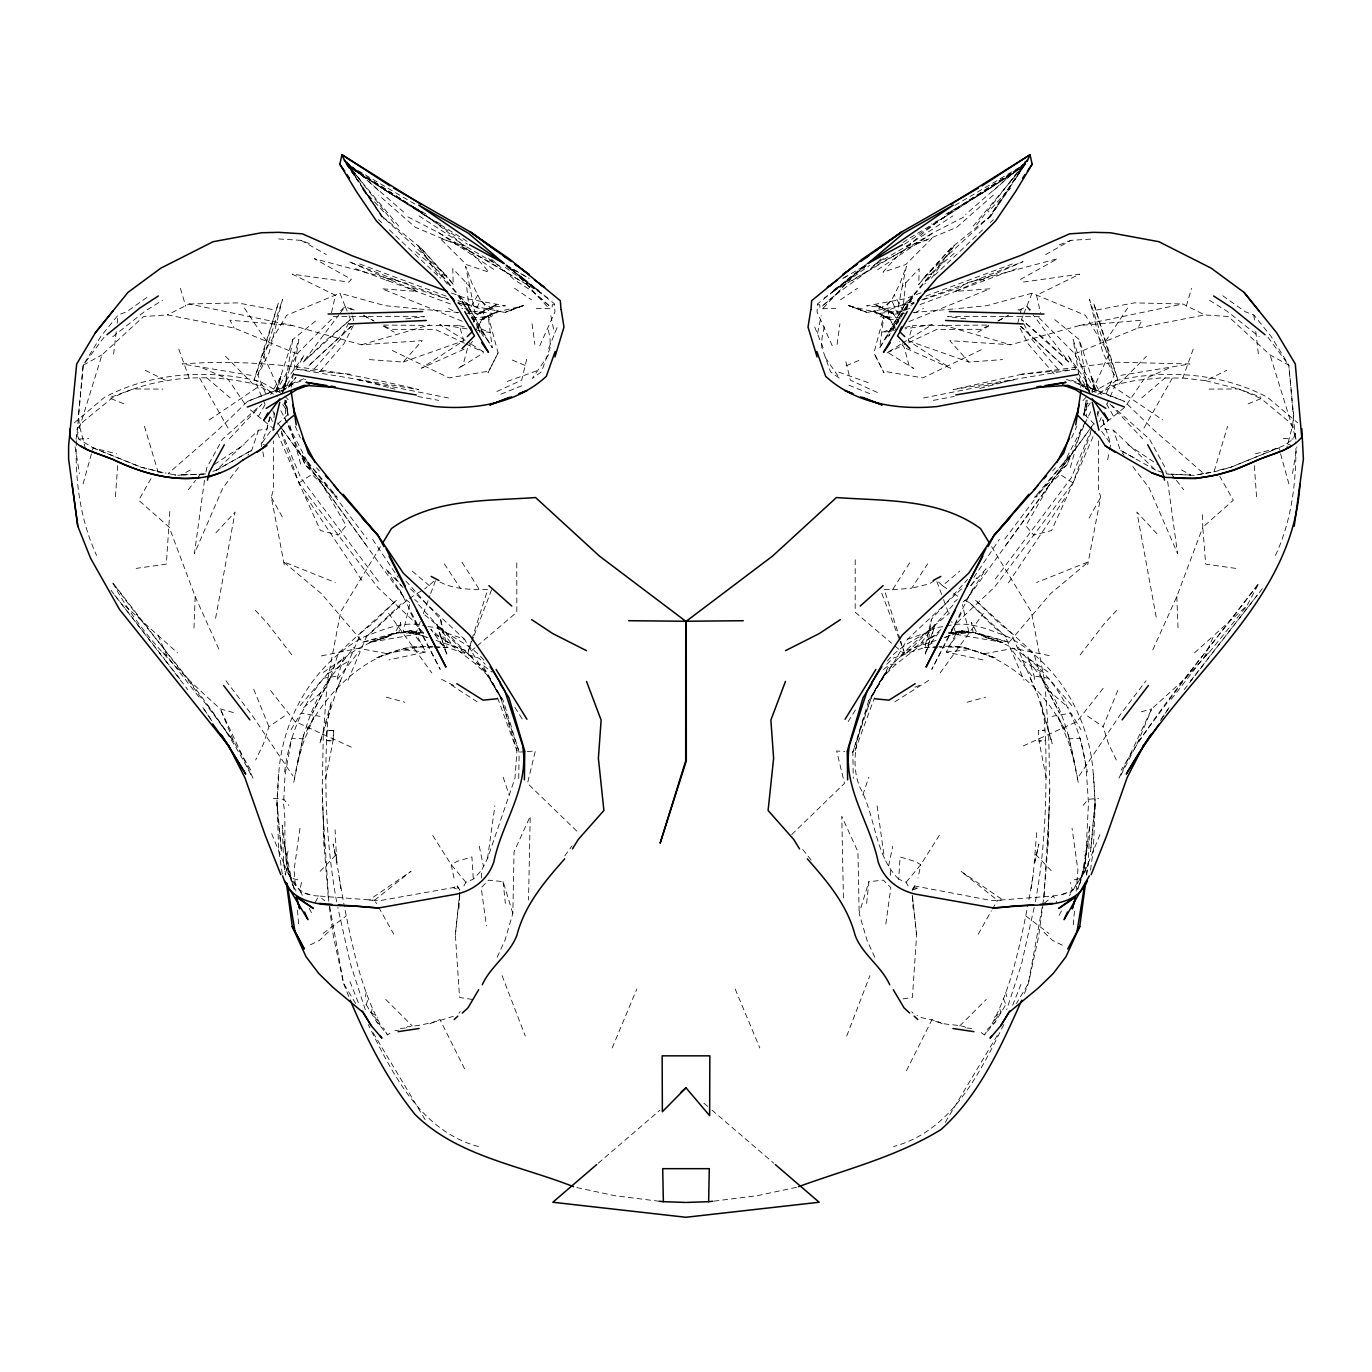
<?xml version="1.0" encoding="UTF-8"?>
<svg xmlns="http://www.w3.org/2000/svg" width="1372" height="1372" viewBox="0 0 1372 1372"><rect width="100%" height="100%" fill="white"/><g stroke="black" fill="none" stroke-linecap="round" stroke-linejoin="round"><path stroke-width="0.75" stroke-dasharray="5 3.75" d="M855.236 559.827L855.168 612.186L891.577 643.176M1098.646 440.909L1098.578 489.427L1100.67 497.23L1087.722 564.767M1222.778 295.769L1245.21 311.718L1253.888 315.046L1271.004 336.226L1288.805 365.192L1295.768 442.847M518.753 778.49L519.148 752.113L503.301 700.698L485.105 670.702L446.723 633.058L422.49 613.027M497.178 957.244L504.965 940.317L512.836 913.409L514.054 851.841L530.227 816.237L528.529 900.066M481.383 878.046L481.572 870.328L487.54 858.495L514.98 778.181L516.935 750.57L500.952 698.502L485.105 670.702M990.19 217.068L1024.575 165.12L1025.553 163.474L1024.592 160.833L1025.553 163.474L989.778 216.467L951.242 247.886L918.777 284.381L919.223 268.655L902.244 286.525L897.099 312.816L891.629 300.074L899.963 283.472L906.395 266.271L902.244 286.525M991.613 546.725L1031.367 611.981L1044.881 682.776L1048.757 736.627L1049.752 789.655L1047.831 846.936L1043.44 901.147M1047.831 846.936L1049.752 789.655M1090.5 870.14L1093.364 849.542L1095.25 803.289L1093.038 770.807C1088.528 715.91 1056.937 662.762 1008.008 636.882C988.286 629.474 967.209 619.63 945.874 626.421M1086.675 874.907L1088.356 862.508L1089.762 825.207L1084.172 867.481L1078.821 887.478M169.819 511.482L166.338 564.132L136.171 568.385M193.966 628.033L195.184 596.546L169.202 527.225L138.692 500.231L152.223 476.358M278.413 774.065L276.818 805.055L281.449 851.755L277.144 803.478L278.962 770.807C283.472 715.91 315.063 662.762 363.992 636.882C383.714 629.474 404.791 619.63 426.126 626.421M336.672 901.833C326.313 845.444 324.118 787.339 327.05 730.23L333.722 730.521L332.95 741.274L326.33 740.64L327.771 719.786L331.389 701.607L319.813 743.521L337.615 687.183M1033.459 872.541L1036.906 829.734M472.397 999.433L459.569 997.495L455.367 934.744L459.74 892.229M1048.98 812.481L1044.006 897.014L1042.48 905.451M832.255 345.761L817.026 311.941L817.575 303.795L851.892 277.127L867.001 263.647M1094.513 424.205L1086.212 416.128L1087.173 399.989M273.971 417.705L274.349 411.377M908.093 885.918L906.103 882.282L898.711 879.178L900.083 856.917L915.107 861.462L920.784 864.669L917.988 878.08M458.934 908.178L459.912 893.172L455.367 934.744M912.552 897.339L916.633 934.744L912.431 997.495L901.438 999.159M1084.978 872.146L1088.476 803.392L1086.384 771.75C1081.239 714.28 1043.989 650.98 984.856 637.311L1002.949 642.456L948.481 633.058L960.537 619.149L994.374 587.302L1073.058 482.927L1095.388 431.151M115.454 496.75L117.649 465.674M333.722 730.521L332.95 741.274L325.524 779.399M1293.676 411.806L1292.664 425.2L1286.559 448.867M76.403 440.704C74.825 479.445 80.193 519.971 96.606 555.437M1073.298 924.831L1074.533 910.082M1076.145 891.114L1077.912 870.037L1072.064 828.259M1094.856 803.478L1090.551 851.755L1095.182 805.055L1093.587 774.065M297.227 353.89L234.115 328.028L167.35 314.908L143.614 316.52L101.94 354.919L76.763 436.45L83.195 365.192L100.996 336.226L118.112 315.046L126.79 311.718L149.222 295.769M327.05 730.23L333.67 730.882M78.598 413.658L83.195 365.192L103.998 337.323M866.658 903.393L868.87 881.647L883.362 880.155L890.822 887.684L885.557 925.98M905.777 282.375L902.776 310.072L894.252 294.963M113.636 354.096L116.226 331.492M117.169 323.26L118.112 315.046M913.015 889.896L913.255 887.924L912.157 890.222L914.884 886.02L992.213 900.667L1053.319 896.002L1070.657 892.692L1084.669 871.803L1100.79 832.581M76.06 439.263L76.763 433.603L78.804 439.091L93.09 447.855L141.247 467.338L166.149 473.186M890.274 333.602L888.644 336.243L912.757 296.335L879.744 347.716L883.928 315.44L873.93 352.93L884.014 372.807L873.93 352.93M837.143 344.372L839.921 323.792M928.655 639.472L931.382 619.321L967.603 579.413M1043.149 903.205L1038.638 936.27L1028.4 983.45L1023.255 996.484M204.514 480.286L194.412 553.602L222.864 487.883L239.174 466.617M299.936 828.259L294.088 870.037L295.855 891.114M487.54 858.495L494.88 805.861M1031.144 888.73L1033.253 874.393L1028.468 902.313M1086.212 416.128L1083.88 414.395L1086.161 400.11L1084.635 411.463L1090.226 403.008M291.173 387.281L298.856 339.433L281.637 394.261M1086.281 875.079L1088.356 862.508M1292.527 473.546L1296.9 446.826M292.733 339.587L284.227 389.922L275.498 392.392L292.733 339.587L317.224 319.659M1083.76 415.819L1087.173 402.202M362.808 642.216L394.982 632.886L398.806 632.938L400.658 622.356L394.982 632.886L382.016 637.671L362.808 642.216L321.511 593.733L283.404 561.748L335.351 582.5M999.879 1009.089L1000.771 1012.639L992.162 1023.529C1011.473 987.377 1019.567 946.2 1027.697 906.343M1034.162 907.492L1021.574 963.916L1006.688 1009.741M1042.103 907.561L1028.4 983.45L1016.378 1003.549M215.593 618.292L235.109 512.048L215.095 533.725M1083.88 414.395L1085.424 406.043L1088.168 403.128M1094.29 809.737L1095.182 805.055M303.624 734.637L293.677 782.829C300.245 745.665 307.928 707.026 331.407 676.413L312.473 713.148L331.304 675.504L338.267 653.226L396.885 599.856L372.91 623.214L361.007 632.749L337.598 687.458M898.711 879.178C874.547 855.253 875.799 816.048 859.764 787.014C847.999 757.618 860.57 726.2 871.048 698.502C886.586 661.973 920.08 637.98 949.51 613.027M1107.65 459.689L1109.193 451.851M1109.588 449.896L1110.737 444.013L1101.853 417.002M1035.328 901.833C1045.43 848.839 1046.87 794.199 1045.653 740.486L1038.998 740.846L1046.476 779.399M282.289 873.964L278.636 849.542L277.144 803.478M824.298 326.708L821.982 338.129L821.742 347.288L830.54 371.812L839.733 378.483L823.32 354.645M817.592 333.225L821.159 315.749M888.61 866.006L892.726 846.215M284.587 772.127C291.499 714.795 327.394 650.98 387.144 637.311L369.051 642.456L423.519 633.058L411.463 619.149L377.626 587.302L298.942 482.927L277.436 433.072M1034.831 862.679L1038.861 844.054L1035.088 860.656M181.396 475.055L205.543 474.043L206.932 467.475L222.401 439.297L260.303 405.34M301.548 882.402L299.765 890.359L302.577 895.71M331.492 312.662L335.471 295.254L292.236 274.143L348.951 282.1L351.352 279.305L314.394 258.725L406.541 283.232L416.591 291.396L382.016 288.789L463.067 321.58M288.017 851.206L286.148 859.352L287.022 872.146M886.861 664.168L892.983 658.217L924.882 647.395L931.382 619.321M269.752 416.951L266.888 429.23L261.263 444.013L262.412 449.896M409.662 604.538L403.025 632.441L415.87 633.607L427.91 637.688M526.711 359.241L521.652 380.147L494.572 392.546M1017.664 323.552L1019.585 315.852M1020.082 313.914L1021.523 308.134L1017.87 310.141M372.121 1009.089L371.229 1012.639L379.838 1023.529C360.527 987.377 352.433 946.2 344.303 906.343M365.192 996.809L366.324 992.333M270.147 417.002L266.888 429.23L258.536 430.191L216.416 470.099L212.883 471.351M276.647 392.564L280.986 376.271L270.678 394.622M284.278 564.767L271.33 497.23L273.422 489.427L273.354 440.909M283.953 389.82L286.679 379.735L304.207 355.262L282.666 392.495M83.109 483.904L93.09 447.855L116.586 453.823M1070.366 467.578L1082.096 425.577M297.673 762.369L303.281 742.629L314.72 715.206L306.059 732.048C329.966 685.434 377.643 642.13 433.123 646.675M1077.912 889.159L1084.172 867.481L1088.168 841.619L1080.604 881.647L1077.312 889.262M906.206 348.419L950.522 368.211L908.195 340.668L912.62 325.644L988.509 325.078M899.277 657.497L907.063 652.54L934.967 624.877L931.108 637.911L941.158 629.354L928.741 645.938L925.208 654.015L934.967 624.877L953.42 604.623M1205.851 473.186L1213.963 471.882L1227.563 426.263M1186.248 306.196L1191.582 288.309M874.822 957.244L867.035 940.317L859.164 913.409L868.87 881.647M886.895 670.702L868.699 700.698L852.852 752.113L853.247 778.49M337.169 678.403L343.926 656.759M1069.954 455.212L1066.919 464.937L1034.659 497.333L1037.369 495.772L1069.954 455.212L1034.659 497.333M284.467 716.013L268.912 726.714L263.527 743.761L255.672 759.968M471.248 641.324L467.749 653.947L475.672 647.207M471.882 639.335L487.78 589.463C470.956 589.651 452.366 589.617 437.582 580.665M257.867 374.95L282.563 299.199L269.135 352.724L257.867 374.95L266.34 395.29M336.792 689.018L336.089 691.008L341.679 678.265M925.208 654.015L930.782 637.414L896.413 663.928L885.334 674.578L868.699 700.698M258.536 430.191L251.728 450.239L247.955 455.161M862.817 794.937L868.853 777.187M280.986 376.271L275.498 392.392L298.256 352.69L333.104 317.652M894.904 325.061L892.332 332.213M914.592 885.883L913.838 888.096L918.863 887.615L913.426 889.742L914.592 885.883L913.512 888.113M282.272 392.443L286.679 379.735L280.403 390.814M1073.058 482.927L1060.024 474.335L1049.974 484.179L1025.793 525.716L1033.699 535.114L1051.587 530.484L1073.058 482.927L1090.723 432.935M1097.754 394.313L1115.47 384.606L1136.308 380.301L1160.18 377.986L1182.818 378.037L1193.194 349.157M855.065 750.57L874.41 697.851M420.312 621.602L415.87 633.607L425.732 652.009L389.048 659.863M423.279 613.593L429.933 595.585M430.688 593.596L435.867 579.584L424.685 588.982M1213.963 471.882L1230.753 467.338L1284.089 445.488L1293.196 439.091L1295.237 433.603L1295.94 439.263M1152.806 649.865L1176.816 596.546L1202.798 527.225L1202.181 511.482M473.426 637.294L468.058 651.288L435.936 640.398M474.18 635.287L491.776 589.291M846.73 1036.066L869.917 975.629M848.393 305.407L867.19 312.473L848.393 305.407L867.19 312.473L913.701 302.852M1012.656 1005.316L1022.02 981.632M1023.735 313.896L1032.036 293.214L1085.321 315.268L1109.039 354.13L1117.734 379.358L1107.101 404.003M1275.394 555.437C1291.549 521.309 1296.266 482.309 1295.94 444.974M548.646 348.419L557.324 326.948M910.099 237.802L944.639 217.119L1022.723 166.492L1025.639 164.383L1027.782 159.049M1116.328 759.968L1108.473 743.761L1103.088 726.714L1118.283 689.19M365.981 1004.904L368.536 998.644M1022.98 315.766L1021.471 319.487L1031.864 339.433L1057.486 368.691M469.756 286.525L465.605 266.271L472.037 283.472L480.372 300.074L474.901 312.816L469.756 286.525L452.777 268.655L453.223 284.381L446.535 275.961L382.222 216.467L346.447 163.474L347.408 160.833L346.447 163.474L347.425 165.12L381.81 217.068M348.025 680.255L366.89 635.802C386.338 620.933 401.121 601.382 423.091 590.063M1114.133 374.95L1102.865 352.724L1089.437 299.199L1114.133 374.95L1105.661 395.29M612.186 1047.951L636.797 989.092M1091.872 428.356L1071.275 477.799L993.568 581.385M1097.566 414.721L1099.178 410.828M947.52 213.483L982.867 192.8L1025.639 164.383L1027.251 160.541L1022.723 166.492L1025.621 163.354M1099.572 421.444L1101.253 417.568M1083.846 425.937L1066.919 464.937L1060.213 470.202L967.294 598.552L962.441 602.497M1084.686 423.982L1091.117 410.777M1171.328 699.206L1204.822 656.21L1213.894 635.425L1246.959 605.789L1258.982 583.117C1212.779 645.2 1160.541 703.27 1121.164 770.138M1071.601 437.96L1076.78 426.195M539.745 345.761L554.974 311.941L554.425 303.795L520.108 277.127L506.508 265.002L524.962 279.631M1092.421 390.66L1109.039 354.13L1093.57 302.835L1117.734 379.358L1100.807 392.392M498.07 352.93L487.986 372.807L498.07 352.93L488.072 315.44L492.256 347.716L459.243 296.335L483.356 336.243L481.726 333.602M1119.003 778.13L1151.691 708.912L1184.996 678.694L1209.126 652.489L1246.959 605.789M1003.738 1024.644C979.248 1073.984 951.499 1131.008 893.549 1146.546M906.463 1070.743L932.051 1019.516C942.152 1025.724 953.712 1023.683 964.808 1026.822L965.528 1027.662M972.799 588.725L931.777 669.382L961.446 612.89M1120.958 775.06L1137.954 742.012L1151.691 708.912L1138.554 712.582M353.376 325.387L343.926 343.789L317.755 373.99M1084.669 871.803L1069.423 895.71M1085.303 421.856L1060.213 470.202L1091.82 426.315M476.307 329.795L482.755 317.858L484.642 304.858L480.372 300.074L485.517 304.807L498.242 311.135C491.296 318.132 481.589 321.391 471.848 318.733M478.125 326.673L482.755 317.858L498.242 311.135L481.846 319.522L492.359 313.502M1059.115 915.347L1062.854 908.213M982.952 659.863L946.268 652.009L956.13 633.607L951.688 621.602M1074.773 353.89L1137.885 328.028L1142.07 320.208L1079.507 325.507L1010.564 344.784L949.75 340.65L968.872 362.054L1002.589 359.601M896.293 324.89L914.747 294.431L931.897 273.663L925.465 275.961L918.777 284.381M315.166 902.433L318.681 896.002L379.787 900.667L453.137 887.615L457.408 885.883L459.843 890.222L458.745 887.924L458.985 889.896M463.908 885.918L465.897 882.282L473.289 879.178L481.572 870.328M1089.094 518.05L1100.67 497.23M978.219 934.246L991.339 910.837M992.35 909.036L997.598 900.375L1002.966 900.083L960.949 871.271L997.598 900.375M258.296 416.625L265.516 403.78M885.729 338.301L903.754 306.23L933.32 271.347L956.164 251.642M477.748 294.963L469.224 310.072L466.223 282.375M884.031 675.47L871.048 698.502L852.852 752.113L846.781 751.702M1143.956 428.064L1172.357 378.055M976.641 224.871L1027.234 159.598M873.278 693.186L888.301 667.186M879.744 347.716L903.754 306.23M961.48 588.931L907.424 639.301L891.937 665.729L885.334 674.578M945.308 1122.296L998.885 1032.773M291.018 729.698L300.983 713.114L319.968 716.338M981.117 1032.601L984.376 1034.9L995.455 1021.711L1005.745 1004.767M380.387 546.725L340.633 611.981L327.119 682.776L323.243 736.627L322.249 789.655L324.169 846.936L328.56 901.147M473.203 322.3L479.377 312.319L496.15 304.944L487.232 311.238L478.159 314.034L479.377 312.319M76.712 429.367L83.092 421.719L112.264 397.829C156.751 376.1 208.818 372.618 256.53 384.606L277.315 396.234M848.17 721.603L857.14 707.3M967.294 598.552L986.074 568.797L969.044 587.49M939.391 835.256L920.784 864.669L906.103 882.282M900.118 639.335L884.22 589.463L892.555 589.703L909.979 562.314M418.58 604.623L437.033 624.877L440.892 637.911L430.842 629.354L443.259 645.938L446.792 654.015L441.218 637.414L475.587 663.928L486.666 674.578L503.301 700.698M892.555 589.703L911.677 588.194L927.661 563.841M1079.147 775.883L1120.169 714.829L1146.049 680.769M1105.643 341.096L1127.578 308.065M1008.403 582.894L1066.301 496.029M1024.575 165.12L1013.891 181.07L1026.462 161.433L965.631 214.409M973.846 577.406L999.365 539.436M1160.42 720.523L1169.613 706.837L1160.283 720.626M984.376 1034.9L986.262 1032.087M548.68 354.645L532.267 378.483L541.46 371.812L550.258 347.288L550.018 338.129L547.702 326.708M931.451 278.345L954.346 245.502L924.659 284.107M895.693 329.795L889.245 317.858L887.358 304.858L891.629 300.074L886.484 304.807L873.758 311.135L878.44 313.485L903.651 310.741L907.818 304.807L913.838 302.629M940.18 672.897L983.364 613.404M987.926 219.126L1010.272 187.981L988.252 211.888M1005.693 545.404L1089.334 429.745M1090.551 428.047L1094.256 422.936M1184.242 689.584L1263.766 586.822M564.732 855.888L572.073 845.821M1137.954 742.063L1184.996 678.694L1258.982 583.117M288.514 387.264L295.958 377.334L284.776 389.699M1004.801 539.024L1037.369 495.772M349.02 315.766L350.529 319.487L303.212 361.985L338.85 314.857M340.136 313.176L345.23 306.453L339.964 293.214L286.679 315.268L262.961 354.13L254.266 379.358L264.899 404.003M907.063 652.54L920.886 643.279L934.967 624.877M970.724 585.69L976.847 577.663M326.828 682.347L354.096 647.052M188.307 489.787L195.561 480.406M196.779 478.845L200.398 474.146M337.375 679.346L359.344 650.997M1080.158 654.873L1104.923 622.922L1116.705 610.317M472.5 341.422L467.715 347.562L463.016 365.192L458.162 368.571L483.201 353.136M1190.467 681.009L1205.902 661.167M1207.188 659.52L1257.369 595.071M1103.122 688.35L1077.02 721.535L1020.699 747.105M1009.655 182.596L1025.176 163.062M458.951 1013.222L460.237 1011.644M984.444 636.111L975.115 632.921L987.943 637.654C977.739 633.127 966.111 629.285 954.981 631.875C973.983 630.005 990.876 638.546 1009.192 642.216L1050.489 593.733L1088.596 561.748L1036.649 582.5M1083.091 805.433L1088.15 799.362L1098.646 798.315M973.16 226.14L1022.414 167.35L944.639 217.119L931.485 223.945M406.472 1027.662L407.192 1026.822C423.262 1025.313 438.217 1021.283 453.275 1016.309M300.091 705.688L323.552 678.18L336.209 676.242M314.514 368.691L340.136 339.433L350.529 319.487L325.936 340.359L303.212 361.985M880.875 258.931C863.177 277.521 840.161 288.96 821.794 306.676L836.388 294.088L851.892 277.127L824.143 298.067M369.411 359.601L403.128 362.054L422.25 340.65L361.436 344.784L292.493 325.507L189.113 303.984L167.35 314.908M366.255 1004.767L376.545 1021.711L387.624 1034.9L390.883 1032.601M1025.639 164.383C975.886 196.813 921.332 225.814 883.019 272.239L905.743 264.556L931.897 238.419L906.48 246.188L872.952 265.791L883.465 258.605M1052.65 470.922L1055.514 467.766M887.41 661.03C898.18 647.567 914.078 639.987 928.604 631.326L936.27 627.467L943.953 626.627M836.388 294.088L851.892 277.127M951.242 247.886L925.465 275.961L989.778 216.467L1022.414 167.35L982.867 192.8L945.891 214.135M823.251 308.134L838.018 292.27M229.398 438.748L262.035 404.02M919.977 304.567L955.409 291.396L965.459 283.232L1057.606 258.725L1020.648 279.305L1023.049 282.1L1079.764 274.143L1036.529 295.254L1040.508 312.662M1082.868 400.693L1087.259 396.062M270.387 431.34L261.263 444.013L266.888 445.711M320.173 871.289L336.363 854.43L335.094 829.734M1118.952 384.091L1146.512 356.24M959.748 1025.896L986.314 999.399M277.487 424.205L288.12 414.395L285.839 400.11L287.365 411.463L281.775 403.008M303.949 378.758L247.595 401.344L217.239 430.808L168.173 473.512L175.839 475.106L168.173 473.512M791.764 834.485L844.5 783.343L836.663 750.999L844.758 751.547M74.397 422.782L104.444 397.331C152.035 372.224 208.99 368.862 260.68 381.69L283.284 394.519M934.538 275.412L982.592 229.896M990.344 222.556L993.448 219.623M328.44 931.897L319.367 940.455L309.695 945.137M365.724 637.208L402.459 602.651M987.326 1029.36L995.455 1021.711M340.685 310.655L345.23 306.453L352.844 310.261M351.266 326.382L308.374 366.084L351.352 326.262M904.148 304.172L912.483 296.644M1194.532 652.849L1213.894 635.425M993.482 190.502L1024.901 162.822M993.294 195.15L956.713 227.272L915.124 244.679L885.592 260.131L830.849 292.922L869.556 265.379M303.675 707.609L323.981 689.91M1204.822 656.21L1209.126 652.489M598.295 1163.164L660.018 1110.12M1141.796 397.88L1165.24 377.815M477.25 645.869L516.832 612.186L516.764 559.827M938.585 582.071L942.53 585.741L959.731 571.129M954.14 602.188L957.33 599.513M1100.31 427.155L1124.903 407.21L1143.922 379.187L1169.39 367.988M847.038 279.631L865.338 264.985M865.749 266.065L832.976 290.761L866.281 265.739M374.402 900.375L411.051 871.271L369.034 900.083L374.402 900.375L376.614 903.634M112.727 336.757L144.883 311.29L162.479 300.279M1044.281 903.188L1053.319 896.002L1056.834 902.433M883.431 669.502L890.085 664.408L896.413 663.928M994.237 1017.372L1001.491 1011.85M323.089 933.474L346.053 916.05M903.651 310.741L914.352 302.972M323.346 672.4L342.623 659.126M902.999 242.501L908.281 238.9M904.491 244.25L957.039 208.355M840.47 299.851L857.534 288.223M209.316 419.935L260.491 385.309M877.583 269.787L933.44 232.605L964.104 216.879M214.358 464.473L244.285 444.562M298.942 482.927L311.976 474.335L322.026 484.179L346.207 525.716L338.301 535.114L320.413 530.484L298.942 482.927L281.277 432.935M906.48 246.188L952.974 215.85M383.491 325.078L459.38 325.644L463.805 340.668L421.478 368.211L465.794 348.419M894.904 701.761L930.456 679.312M954.741 209.453L1015.554 170.197M934.418 580.665L929.273 583.872L911.677 588.194M281.38 391.346L293.934 383.543L305.544 379.358M900.495 344.389L886.363 353.204L901.833 345.898M902.262 343.292L932.291 324.547L905.006 328.868M1091.992 392.478L1111.32 381.69C1163.01 368.862 1219.965 372.224 1267.557 397.331L1297.603 422.782M523.607 305.407L504.81 312.473L523.607 305.407L504.81 312.473L458.299 302.852M852.149 280.54L933.44 232.605M327.771 673.721L349.98 660.241M954.895 205.406L1024.421 164.469M937.556 647.258L924.882 647.395L932.24 643.056M842.768 278.465L849.8 274.417M930.953 637.654L920.886 643.279M931.108 637.911L937.505 634.241M216.416 470.236L251.728 450.239L216.416 470.099M843.711 277.933L866.452 264.865M1045.653 254.575L1070.932 240.34L1093.261 238.951M83.195 365.192L101.94 354.919M177.743 475.329L181.378 474.918L190.519 469.91M977.739 332.178L988.68 326.159M997.804 321.151L1008.746 315.148M914.695 312.936L923.476 308.374M491.399 307.191L478.159 314.034L496.15 304.944L491.399 307.191L505.393 305.853L466.892 298.753L451.011 292.802M481.846 319.522L498.242 311.135M988.646 325.49L981.031 329.297L936.682 329.434L903.771 344.972M998.181 320.722L1007.717 315.972M1019.156 310.261L1026.771 306.453L1031.315 310.655M1182.818 378.037L1205.696 380.696L1226.757 370.303M981.323 349.723L922.962 377.883L885.283 371.503M387.556 636.111L396.885 632.921L384.057 637.654L396.885 632.921L410.52 630.691L417.019 631.875L398.806 632.938M908.933 321.58L989.984 288.789L955.409 291.396L1023.083 261.64L976.727 279.682M945.668 637.191L961.017 630.468L948.875 646.178L938.877 646.675M846.164 365.741L859.712 360.047M429.728 1023.821L439.949 1019.516L465.537 1070.743M895.419 327.05L881.922 332.521L894.51 330.532M1248.16 403.814L1261.108 398.566L1288.908 421.719L1295.288 429.367M500.866 394.193L523.126 385.223M536.692 370.869L503.747 382.668M1059.253 244.885L1070.932 240.34M247.595 401.344L293.934 383.543M920.989 292.802L905.108 298.753L866.607 305.853L880.601 307.191L893.841 314.034L892.623 312.319L875.851 304.944L884.769 311.238L893.841 314.034L875.851 304.944L880.601 307.191M914.884 687.149L920.869 684.902M890.411 309.317L914.009 300.537M925.808 296.146L1012.33 263.973M910.151 308.22L894.39 314.085L904.783 313.228M955.409 291.396L1016.429 268.706M111.012 397.16L133.341 388.962L162.959 389.099M1288.891 483.904L1278.91 447.855L1230.753 467.2L1216.655 470.716M400.384 1028.451L405.134 1028.04M495.909 312.302L522.869 305.853M1062.22 894.527L1072.235 890.359L1070.452 882.402M921.847 299.748L979.985 278.773L985.988 280.831M403.128 362.054L463.805 340.668M907.424 639.301L925.277 633.058M386.012 280.831L392.015 278.773L450.153 299.748M369.051 642.456L383.937 637.688M936.064 640.398L903.942 651.288L904.251 653.947L893.172 644.514M944.09 637.688L956.13 633.607L968.975 632.441L962.338 604.538M923.493 299.593L958.736 287.863M361.436 344.784L429.659 324.872M400.658 632.955L410.52 630.691L406.506 631.823L423.519 633.058L402.51 632.955L405.923 631.892L404.671 631.806M1032.036 293.214L986.983 305.664L955.083 308.786M967.106 702.224L985.628 697.216M979.831 388.447L1013.977 379.461M1255.414 453.823L1278.91 447.855M966.866 1028.04L971.616 1028.451M796.48 1187.312L757.344 1195.664L712.703 1201.272M905.091 327.496L912.62 325.644M1074.207 879.829L1081.41 878.114L1083.091 873.484L1085.852 859.352L1083.983 851.206M1021.848 374.23L953.094 389.614L1074.859 369.308L1021.848 374.23L1116.242 362.208L1189.901 363.974L1120.838 375.328M1079.507 325.507L1182.887 303.984L1204.65 314.908L1228.386 316.52L1270.06 354.919L1288.805 365.192L1293.402 413.658M321.374 655.902L358.486 648.304L387.762 653.758M923.459 397.983L1013.839 380.01M1137.885 328.028L1204.65 314.908M1096.64 310.038L1134.267 302.886L1182.887 303.984M1203.827 473.512L1196.161 474.969L1203.827 473.649L1154.761 430.808L1124.405 401.344L1068.051 378.758M933.354 400.367L954.295 396.491M984.239 653.758L1013.514 648.304L1050.626 655.902M486.717 371.503L449.038 377.883L390.677 349.723M1052.032 716.338L1071.018 713.114L1080.982 729.698M1205.851 473.323L1213.963 472.019M405.803 318.887L424.411 316.675L332.727 316.538M946.268 652.009L967.02 649.934M952.957 308.992L913.1 312.542M1068.376 734.637L1078.323 782.829C1071.755 745.665 1064.072 707.026 1040.593 676.413L1059.527 713.148L1040.696 675.504L1033.733 653.226L975.115 599.856L999.09 623.214L1010.993 632.749L1037.729 695.175L1052.187 743.521L1040.611 701.607L1044.229 719.786L1045.67 740.64L1039.05 741.274L1038.278 730.521L1044.949 730.23L1038.278 730.521M471.814 318.047L487.712 316.52M893.875 326.673L889.245 317.858L873.758 311.135C880.704 318.132 890.411 321.391 900.152 318.733M78.804 439.091L88.786 438.354M525.219 751.702L519.148 752.113L500.952 698.502L487.969 675.47M527.242 751.547L535.337 750.999L527.5 783.343L578.727 833.027M967.329 631.806L966.077 631.892L969.49 632.955L948.481 633.058L965.494 631.823L961.48 630.691L971.342 632.955M1067.948 738.925L1080.261 738.239L1087.413 772.127M817.523 304.79L819.684 304.67L820.01 308.786L835.754 308.391M924.882 647.395L936.887 646.778M205.543 473.906L181.378 474.918M189.113 303.984L237.733 302.886L275.36 310.038M988.063 637.688L1002.949 642.456M939.666 647.241L962.904 647.001L996.226 658.148L962.904 647.001L948.875 646.178C1000.925 649.573 1043.2 687.08 1065.941 732.048L1057.28 715.206L1068.719 742.629L1074.327 762.369M1209.041 389.099L1238.659 388.962L1260.988 397.16M1039.273 316.538L947.589 316.675L966.197 318.887M1194.257 475.329L1166.457 473.906L1165.068 467.475L1149.599 439.297L1111.697 405.34M1190.604 475.055L1166.457 474.043M432.334 647.241L409.096 647.001L375.774 658.148L386.338 653.809L423.125 646.178L410.983 630.468L426.332 637.191M434.444 647.258L447.118 647.395L479.017 658.217L485.139 664.168M536.246 308.391L551.99 308.786L552.316 304.67L554.477 304.79M435.113 646.778L447.118 647.395L440.618 619.321L404.397 579.413M304.052 738.925L291.739 738.239L284.999 775.317L283.558 804.369C288.806 831.552 273.422 894.287 318.681 896.002L324.718 900.787M326.347 740.486L333.002 740.846M278.739 238.951L301.068 240.34L312.747 244.885M1283.214 438.354L1293.196 439.091M475.587 663.928L481.915 664.408L491.896 672.04M458.9 312.542L419.043 308.992M467.217 313.228L477.61 314.085L461.85 308.22M292.493 325.507L229.93 320.208L234.115 328.028M350.152 374.23L297.141 369.308L418.906 389.614C341.542 370.955 261.863 357.852 182.099 363.974L251.162 375.328M878.44 313.485L884.288 316.52L900.186 318.047M394.913 1030.458L398.6 1030.818M416.916 308.786L385.018 305.664L339.964 293.214M273.354 798.315L283.85 799.362L288.909 805.433M404.98 649.934L425.732 652.009M659.297 1201.272L614.656 1195.664L575.52 1187.312M512.836 913.409L503.13 881.647L488.638 880.155L481.178 887.684L486.443 925.98M457.648 302.972L468.349 310.741L493.56 313.485M428.047 626.627L435.73 627.467L443.396 631.326C457.922 639.987 473.82 647.567 484.59 661.03M1162.667 472.483L1155.584 470.099L1113.464 430.191L1105.112 429.23L1102.248 416.951M1235.829 568.385L1205.662 564.132L1202.798 527.225L1233.308 500.231L1219.777 476.358M1035.791 676.242L1048.448 678.18L1071.909 705.688M466.995 328.868L439.709 324.547L469.738 343.292M477.49 330.532L490.078 332.521L476.581 327.05M158.037 472.019L166.149 473.323M1205.696 380.696L1238.659 388.962L1261.108 398.566M417.705 396.491L438.646 400.367M358.161 380.01L448.541 397.983M309.78 894.527L301.343 892.692L287.331 871.803L271.21 832.581M849.131 305.853L876.091 312.302M297.793 879.829L290.59 878.114L287.331 871.803M459.38 325.644L466.909 327.496M155.345 470.716L141.247 467.2L93.09 447.855M358.023 379.461L388.139 387.384M390.163 387.916L396.182 389.511M386.372 697.216L404.894 702.224M233.446 712.582L220.309 708.912C179.32 672.263 138.692 632.218 113.019 583.117C158.963 647.001 215.781 704.196 251.042 775.06M942.341 324.872L1010.564 344.784M1009.192 642.216L977.018 632.886L971.342 622.356L973.194 632.938M547.857 298.067L520.108 277.127L535.612 294.088L550.206 306.676L533.982 292.27L514.774 280.077L499.048 265.791L465.52 246.188L440.103 238.419L466.257 264.556L488.981 272.239C450.668 225.814 396.114 196.813 346.361 164.383L344.749 160.541L349.277 166.492L389.134 192.8L469.001 242.501M868.253 382.668L835.308 370.869M413.264 287.863L448.507 299.593M446.723 633.058L464.576 639.301L480.063 665.729L486.666 674.578M908.195 340.668L968.872 362.054M1066.456 379.358L1124.405 401.344M458.162 302.629L464.182 304.807L468.349 310.741M359.67 263.973L446.192 296.146M457.991 300.537L481.589 309.317M355.571 268.706L452.023 304.567M441.544 679.312L457.116 687.149M395.273 279.682L348.917 261.64L416.591 291.396M848.874 385.223L871.134 394.193M110.892 398.566L123.84 403.814M942.272 1023.821C934.572 1018.521 924.728 1020.322 917.113 1015.4M512.288 360.047L525.836 365.741M478.451 1146.546C420.501 1131.008 392.752 1073.984 368.262 1024.644M202.61 367.988L228.078 379.187L247.097 407.21M1286.816 443.516L1291.721 445.711M351.301 747.105L294.98 721.535L268.878 688.35M877.428 392.546L850.348 380.147L845.289 359.241M464.353 343.154L435.318 329.434L390.969 329.297L383.354 325.49M466.291 344.063L483.716 352.295M964.362 600.199L969.541 602.651L1006.276 637.208M1062.305 945.137L1052.633 940.455L1043.56 931.897M145.243 370.303L166.304 380.696M364.283 315.972L373.819 320.722M873.758 311.135L890.154 319.522L879.641 313.502M407.896 216.879L438.56 232.605L541.151 292.922L502.444 265.379M884.288 316.52L890.154 319.522M440.515 223.945L427.361 217.119L349.586 167.35L382.222 216.467L420.758 247.886L446.535 275.961L440.103 273.663L457.253 294.431L470.768 315.731M448.524 308.374L457.305 312.936M472.723 657.497L441.047 637.654M1134.37 457.991L1120.272 450.239L1113.464 430.191M354.13 310.141L350.477 308.134L351.918 313.914M363.254 315.148L374.196 321.151M383.32 326.159L394.261 332.178M1181.481 469.91L1190.622 474.918M398.84 226.14L349.586 167.35L389.134 192.8L424.48 213.483M301.068 240.34L326.347 254.575M1155.584 470.099L1120.272 450.239L1124.045 455.161M505.548 264.865L529.232 278.465M506.783 265.585L528.289 277.933M426.109 214.135L389.134 192.8L346.361 164.383L344.218 159.049M302.046 455.212L334.631 495.772L337.341 497.333L302.046 455.212L305.081 464.937L337.341 497.333M434.495 634.241L440.892 637.911M344.766 159.598L347.579 164.469L417.105 205.406M439.76 643.056L447.118 647.395M888.799 353.136L913.838 368.571L909.001 365.329L904.285 347.562L899.5 341.422M1022.02 660.241L1044.229 673.721M524.344 279.202L539.024 290.761L505.719 265.739M519.851 280.54L486.408 260.131L456.876 244.679L415.287 227.272L378.706 195.15M1078.066 383.543L1090.62 391.346M1209.521 300.279L1227.117 311.29L1259.273 336.757M471.505 344.389L485.637 353.204M346.361 164.383L358.109 181.07L345.538 161.433L356.446 170.197L417.26 209.453M451.131 684.902L477.096 701.761M419.026 215.85L465.52 246.188M438.56 232.605L494.417 269.787M1127.715 444.562L1157.642 464.473M1111.509 385.309L1162.684 419.935M942.53 585.741L950.504 591.143M514.466 288.223L531.53 299.851M414.961 208.355L467.509 244.25M488.535 258.605L499.048 265.791L491.125 258.931M1029.377 659.126L1048.654 672.4M1087.533 716.013L1103.088 726.714M506.251 266.065L525.116 279.665M953.712 593.304L958.033 596.46M347.425 165.12L349.277 166.492L346.379 163.354M1025.947 916.05L1048.911 933.474M370.509 1011.85L377.763 1017.372M271.193 392.392L254.266 379.358L278.43 302.835L262.961 354.13L279.579 390.66M250.373 409.868L274.966 429.813M1054.776 319.659L1079.267 339.587L1096.502 392.392L1087.773 389.922L1079.267 339.587M282.666 429.745L404.706 598.552L409.559 602.497M414.67 599.513L417.86 602.188M412.269 571.129L429.47 585.741M206.76 377.815L230.204 397.88M347.099 162.822L406.369 214.409M703.87 1103.157L710.353 1108.73M711.982 1110.12L773.705 1163.164M415.836 251.642L438.68 271.347L468.246 306.23L492.256 347.716M162.874 652.489L167.178 656.21L200.672 699.206M1048.019 689.91L1068.325 707.609M1068.788 361.985L1021.471 319.487L1046.064 340.359L1068.788 361.985L1033.15 314.857M125.041 605.789L177.468 652.849M459.517 296.644L467.852 304.172M1020.648 326.262L1063.626 366.084L1020.734 326.382M378.518 190.502L356.446 170.197M1038.896 317.652L1073.744 352.69L1096.502 392.392L1091.014 376.271L1101.322 394.622M410.52 588.931L464.576 639.301M376.545 1021.711L384.675 1029.36M378.552 219.623L381.656 222.556M389.408 229.896L437.462 275.412M446.792 654.015L437.033 624.877L464.937 652.54M385.686 999.399L412.252 1025.896M225.488 356.24L253.048 384.091M969.541 602.651L993.637 626.884L1005.11 635.802L1023.975 680.255M1035.637 854.43L1051.827 871.289M1101.613 431.34L1110.737 444.013M284.741 396.062L289.132 400.693M283.833 403.128L286.577 406.043L288.12 414.395M1109.965 404.02L1142.602 438.748M255.295 610.317L267.077 622.922L291.842 654.873M520.108 277.127L548.749 308.134M811.212 860.141L801.162 847.502M1156.905 533.725L1136.891 512.048L1156.407 618.292M383.748 211.888L361.728 187.981L384.074 219.126M402.956 587.49L385.926 568.797L404.706 598.552M316.486 467.766L319.35 470.922M1087.224 389.699L1076.042 377.334L1083.486 387.264M533.982 292.27L535.612 294.088M420.758 247.886L453.223 284.381M1054.245 373.99L1028.074 343.789L1018.624 325.387M465.897 882.282L451.217 864.669L432.609 835.256M911.763 1011.644L913.049 1013.222M346.824 163.062L362.345 182.596M347.579 164.469L395.359 224.871M110.875 590.166L187.758 689.584M114.631 595.071L164.811 659.52M166.098 661.167L181.533 681.009M1171.602 474.146L1175.221 478.845M1176.439 480.406L1183.693 489.787M1012.656 650.997L1034.625 679.346M113.019 583.117L187.004 678.694L234.046 742.063L250.836 770.138M1017.904 647.052L1045.172 682.347M447.341 284.107L417.654 245.502L440.549 278.345M1132.826 466.617L1149.136 487.883L1177.588 553.602L1167.486 480.286M437.033 624.877L451.114 643.279M395.153 577.663L401.276 585.69M225.951 680.769L251.831 714.829L292.853 775.883M1026.771 306.453L1031.864 313.176M334.631 495.772L367.199 539.024M378.432 581.385L300.725 477.799L280.128 428.356M1268.002 337.323L1288.805 365.192M388.636 613.404L431.82 672.897M366.307 545.404L280.18 426.315M277.744 422.936L281.449 428.047M207.464 705.122L234.046 742.063M211.717 720.626L202.387 706.837L211.58 720.523M372.635 539.436L398.154 577.406M385.738 1032.087L387.624 1034.9M305.699 496.029L363.597 582.894M244.422 308.065L266.357 341.096M444.339 563.841L460.323 588.194M458.488 888.113L457.116 886.02L458.574 889.742L453.137 887.615L458.162 888.096L457.408 885.883M462.021 562.314L479.445 589.703M514.86 707.3L523.83 721.603M892.623 312.319L898.797 322.3M355.622 1003.549L343.6 983.45L333.362 936.27L328.851 903.205M373.115 1032.773L426.692 1122.296M1089.334 392.495L1067.793 355.262L1085.321 379.735L1091.598 390.814M483.699 667.186L498.722 693.186M199.643 378.055L228.044 428.064M1106.484 403.78L1113.704 416.625M468.246 306.23L486.271 338.301M378.638 907.235L393.781 934.246M271.33 497.23L282.906 518.05M471.762 317.567L475.707 324.89M280.883 410.777L287.674 423.708M410.554 612.89L440.223 669.382L399.201 588.725M309.146 908.213L312.885 915.347M288.635 425.577L311.787 470.202L305.081 464.937L288.154 425.937M1030.321 678.265L1035.911 691.008L1035.208 689.018M252.997 778.13L220.309 708.912L234.046 742.012M284.827 402.202L288.24 415.819M195.184 596.546L219.194 649.865M295.22 426.195L300.399 437.96M158.106 635.425L167.178 656.21M284.776 418.134L287.314 423.982M294.688 889.262L291.396 881.647L287.828 867.481L283.833 841.619L293.179 887.478M270.747 417.568L272.428 421.444M735.203 989.092L759.814 1047.951M272.822 410.828L274.434 414.721M345.23 306.453L348.265 313.896M1003.464 998.644L1006.019 1004.904M814.676 326.948L823.354 348.419M253.717 689.19L268.912 726.714M349.98 981.632L359.344 1005.316M348.745 996.484L343.6 983.45L329.143 903.342M479.668 332.213L477.096 325.061M881.75 593.287L899.346 639.301M900.118 641.29L903.942 651.288L900.752 641.324M502.083 975.629L525.27 1036.066M936.87 581.591L942.804 597.592M943.542 599.598L948.721 613.593M497.59 697.851L516.935 750.57M178.806 349.157L189.182 378.037M1089.728 392.443L1085.321 379.735L1088.047 389.82M365.312 1009.741L350.426 963.916L337.838 907.492M503.147 777.187L509.183 794.937M1295.237 436.45L1270.06 354.919M1090.363 394.261L1073.144 339.433L1080.827 387.281M1028.074 656.759L1034.831 678.403M180.418 288.309L185.752 306.196M144.437 426.263L158.037 471.882M294.088 889.159L287.828 867.481L282.238 825.207L283.644 862.508L285.325 874.907M289.904 425.577L301.634 467.578M1091.014 376.271L1095.353 392.564M85.441 448.867L79.336 425.2L78.324 411.806M1005.676 992.333L1006.808 996.809M352.415 315.852L354.336 323.552M337.169 862.679L333.139 844.054L338.541 872.541M454.012 878.08L451.217 864.669L456.893 861.462L471.917 856.917L473.289 879.178M479.274 846.215L483.39 866.006M550.841 315.749L554.408 333.225M262.807 451.851L264.35 459.689M340.856 888.73L338.747 874.393L343.926 904.268M276.818 805.055L277.71 809.737M328.765 901.233L323.02 812.481M283.644 862.508L285.719 875.079M75.1 446.826L79.473 473.546M877.12 805.861L884.46 858.495M912.208 895.058L916.633 934.744M440.618 619.321L443.345 639.472M532.079 323.792L534.857 344.372M1253.888 315.046L1254.831 323.26M1255.774 331.492L1258.364 354.096M503.13 881.647L505.342 903.393M336.363 854.43L336.912 860.656M297.467 910.082L298.702 924.831M1254.351 465.674L1256.546 496.75M1097.651 411.377L1098.029 417.705M284.827 399.989L285.788 416.128M912.466 896.208L913.066 908.178M1176.816 596.546L1178.034 628.033M322.249 789.655L324.169 846.936M890.428 870.328L890.617 878.046M843.42 897.957L841.773 816.237L857.946 851.841L859.164 913.409M487.334 316.092L482.309 318.698L487.334 316.092M889.691 318.698L884.666 316.092L889.691 318.698"/><path stroke-width="1.5" d="M382.599 543.089L391.432 528.597C433.243 498.173 486.546 501.123 535.56 497.539L599.444 556.072L685.743 621.259L685.691 760.86L660.138 843.231L686.309 760.86L686.257 621.259L772.556 556.072L836.44 497.539C885.454 501.123 938.757 498.173 980.568 528.597L989.401 543.089M524.378 779.828L524.739 751.119L508.926 697.593L500.094 683.856M924.968 291.31L1020.339 255.586L1069.646 233.823L1093.381 232.331L1110.377 232.743L1158.911 241.712L1211.167 268.157L1244.061 292.39L1276.663 332.796L1295.305 363.992L1301.719 437.205C1291.395 450.016 1274.091 453.257 1259.633 459.208L1234.32 470.15L1216.998 474.952L1195.424 478.588L1163.868 477.285L1151.64 472.723L1105.112 445.711L1099.641 437.085L1077.277 414.91L1079.044 404.894M686.583 1202.438L708.638 1201.683L709.29 1168.67L662.71 1168.67L663.362 1201.683L685.417 1202.438M811.006 309.386L811.658 300.708L862.405 259.068L901.764 231.902L978.442 188.05M1085.561 883.174L1079.73 926.563L1065.958 956.713L1053.25 973.485L1038.776 987.6L1008.763 1012.605L1000.668 1025.844L990.069 1038.192L991.836 1035.74M1149.787 736.129L1126.275 774.1C1180.778 675.882 1293.196 603.903 1299.919 483.922M1294.225 526.162L1303.4 458.968L1301.822 428.63M1075.768 424.874L1080.862 391.329M810.801 309.746L808.022 327.05L817.06 356.926M1084.926 883.311L1077.003 931.622L1079.73 926.563L1067.708 948.961M462.072 348.608L474.506 335.934L451.165 296.746L454.492 300.965L435.25 278.224L412.012 256.89L376.477 221.029L356.686 191.994L339.844 164.263L341.954 154.727L421.153 204.377M207.464 480.166L209.213 472.483L224.288 444.802M273.079 430.156L279.734 402.236M1075.648 897.048L1072.235 908.881L1075.837 897.202M554.94 356.926L563.978 327.05L561.199 309.746M1078.495 408.959L1063.694 453.137L1031.693 492.857M555.163 351.438L546.33 376.34C516.404 403.917 474.06 410.142 434.804 406.524L305.956 382.308L326.742 385.515M785.453 681.455L770.875 720.094L773.619 758.27L768.097 810.475L793.805 839.544L799.55 848.942M1067.416 912.054L1064.106 919.652L1089.334 875.885M901.558 326.862L899.689 331.63L904.731 336.586M1021.78 1000.205C1000.977 1046.407 979.437 1095.25 940.935 1129.602C897.168 1156.545 846.455 1169.218 798.47 1186.694M1091.134 874.684L1106.638 835.72L1127.098 777.667L1143.956 744.756M1027.165 161.416L1030.046 154.727L1032.156 164.263L1015.314 191.994L995.523 221.029L959.988 256.89L936.75 278.224L917.508 300.965L920.835 296.746L897.494 335.934L909.928 348.608M985.902 548.663L926.066 667.084L955.495 609.94M1056.852 462.45L1069.405 438.44M966.694 586.238L982.901 556.123M987.977 546.725L994.048 535.423L1028.88 494.28M1031.401 492.908L994.048 535.423L968.598 573.29L902.416 634.962L882.899 663.293L867.207 690.699L849.44 745.356C842.116 786.859 870.208 822.686 878.149 861.856C883.911 879.04 897.803 889.948 915.21 894.081L993.345 907.955L1005.007 907.184C1031.538 902.227 1073.59 912.552 1087.43 880.841M267.883 412.955L263.716 420.346L279.837 398.84M478.691 989.709L467.955 1007.871L462.295 1013.068M907.235 311.615L883.499 352.381L890.325 342.64M447.032 291.31L351.661 255.586L302.355 233.823L278.619 232.331L261.623 232.743L213.089 241.712L160.833 268.157L127.939 292.39L95.337 332.796L76.695 363.992L68.617 445.814L68.6 458.968L77.775 526.162L90.603 558.284L119.467 609.374L228.832 746.179L245.725 774.1L222.213 736.129M572.45 848.942L578.195 839.544L603.903 810.475L598.381 758.27L601.125 720.094L586.547 681.455M1000.668 1025.844L1009.758 1011.044M845.066 719.271L875.902 669.433M256.821 452.297C272.016 442.985 279.494 425.063 294.723 414.91L292.956 404.894M871.529 682.982L881.836 666.672M871.906 683.856L863.074 697.593L847.261 751.119L847.622 779.828M1151.211 734.209L1143.168 746.179L1159.34 723.884M1022.569 178.171L1024.97 174.69M1027.371 171.226L1032.156 164.263M482.241 984.839C490.662 966.094 509.424 954.706 516.815 935.481C524.67 905.16 544.187 882.076 564.698 858.855M1122.124 719.871L1148.433 685.451M95.337 332.796L113.019 310.912M1034.162 489.77L1038.312 485.036M1043.852 478.742L1046.613 475.587M994.048 535.423L1009.775 518.119M883.105 585.621L860.21 606.064M686 1087.79L662.367 1111.749L662.162 1055.84L709.838 1055.84L709.633 1115.659L686 1087.79L681.129 1091.975M457.819 1016.172L454.183 1019.516M467.269 336.586L472.311 331.63L470.442 326.862M596.683 1164.571L552.83 1202.249L685.897 1217.273L819.17 1202.249L775.317 1164.571M867.979 263.458L903.634 233.189L953.248 205.131L867.979 263.458L902.416 244.765M106.947 334.751L139.841 308.048L158.329 295.992M1291.721 445.711L1283.952 450.119L1258.227 459.757C1231.524 472.105 1201.923 481.692 1172.237 477.405M837.537 279.939L827.402 287.297L831.02 285.205M850.537 268.912L842.614 274.674L856.128 264.899M853.95 266.442L857.363 263.973M860.776 261.503L867.601 256.581M871.031 254.112L901.764 231.902L874.736 251.453M866.281 257.559L869.659 255.123M1074.379 897.322L1058.601 908.47L1074.482 897.974M840.384 619.612L819.307 633.538L785.539 650.637M982.009 185.872L1030.046 154.727L950.847 204.377M266.888 445.711L243.067 459.98M915.175 683.702L888.97 700.166L874.616 698.742M266.151 408.393L296.746 389.579L309.558 384.829M243.067 459.877C205.594 490.027 153.355 478.931 113.773 459.877L112.367 459.208C97.892 453.24 80.571 450.085 70.281 437.205L70.178 428.63M933.114 580.459L940.815 576.429M208.132 477.285L220.36 472.723M511.43 396.937L489.753 404.98L509.389 397.365M519.233 393.73L527.054 390.523L519.199 393.575M247.629 406.97L304.018 385.361L335.077 387.367M973.897 1031.658L952.923 1028.503M282.666 875.885C293.145 912.088 339.193 903.239 366.993 907.184L378.655 907.955L456.79 894.081C474.198 889.948 488.089 879.04 493.851 861.856C501.792 822.686 529.884 786.859 522.561 745.356L504.793 690.699L489.101 663.293L469.584 634.962L403.402 573.29L377.952 535.423L343.12 494.28M955.718 394.965L1077.552 374.556M419.077 1028.503L398.103 1031.658M1036.94 386.801L1041.091 386.167M1045.258 385.515L1066.044 382.308L937.196 406.524C897.94 410.142 855.596 403.917 825.67 376.34L816.837 351.438M708.638 1201.683L712.703 1201.272M497.384 698.742L483.03 700.166L456.825 683.702M199.763 477.405C170.059 481.503 140.39 472.517 113.773 459.757L88.048 450.119L80.279 445.711M993.345 907.955L1033.699 904.851M1040.079 904.354L1052.821 903.376M1036.923 387.367L1067.982 385.361L1124.371 406.97M348.985 323.946L426.418 320.482M328.08 314.051L422.679 311.53M686.257 621.259L743.281 620.71M628.719 620.71L685.743 621.259M949.321 311.53L1043.921 314.051M945.582 320.482L1023.015 323.946M319.179 903.376L331.921 904.354M338.301 904.851L378.655 907.955M659.297 1201.272L663.362 1201.683M330.909 386.167L335.06 386.801M294.448 374.556L416.282 394.965M573.53 1186.694C519.782 1165.377 457.288 1156.304 414.979 1114.39C387.504 1080.107 367.267 1040.491 350.22 1000.205M1151.64 472.843L1163.868 477.147L1164.536 480.166M1062.443 384.829L1075.254 389.579L1105.849 408.393M852.801 393.575L844.946 390.523L852.767 393.73M862.611 397.365L882.247 404.98L860.57 396.937M586.461 650.637L552.693 633.538L531.616 619.612M431.185 576.429L438.886 580.459M469.584 244.765L504.021 263.458L468.367 233.189L418.752 205.131L504.021 263.458M393.558 188.05L470.236 231.902L509.595 259.068L560.342 300.708L560.994 309.386M540.98 285.205L544.598 287.297L534.463 279.939M389.991 185.872L341.954 154.727L344.835 161.416M1213.671 295.992L1232.159 308.048L1265.053 334.751M1105.112 445.711L1115.179 452.297M297.518 897.974L313.399 908.47L297.621 897.322M500.969 254.112L470.236 231.902L497.264 251.453M504.399 256.581L511.224 261.503M514.637 263.973L518.05 266.442M521.463 268.912L529.386 274.674L515.872 264.899M502.341 255.123L505.719 257.559M511.79 606.064L488.895 585.621M917.817 1019.516L914.181 1016.172M909.705 1013.068L904.045 1007.871L893.309 989.709M807.302 858.855C827.813 882.076 847.33 905.16 855.185 935.481C862.576 954.706 881.338 966.094 889.759 984.839M362.225 518.119L377.952 535.423L384.023 546.725M325.387 475.587L328.148 478.742M333.688 485.036L337.838 489.77M340.599 492.908L377.952 535.423M362.242 1011.044L371.332 1025.844L381.93 1038.192L380.164 1035.74M1244.061 292.39L1258.982 310.912M340.307 492.857L308.306 453.137L293.505 408.959M223.567 685.451L249.875 719.871M1092.163 398.84L1108.284 420.346L1104.117 412.955M212.66 723.884L228.832 746.179L220.789 734.209M481.675 342.64L488.501 352.381L464.765 311.615M339.844 164.263L344.629 171.226M347.03 174.69L349.431 178.171M490.164 666.672L500.471 682.982M496.098 669.433L526.934 719.271M371.332 1025.844L363.237 1012.605L333.225 987.6L318.75 973.485L306.042 956.713L292.27 926.563L286.439 883.174M284.57 880.841L307.894 919.652L304.584 912.054M1147.712 444.802L1162.787 472.483L1163.868 477.147M389.099 556.123L445.934 667.084L416.505 609.94M294.997 931.622L292.27 926.563L304.292 948.961L294.997 931.622L287.074 883.311M302.595 438.44L315.148 462.45M386.098 548.663L405.306 586.238M228.044 744.756L244.902 777.667L265.362 835.72L280.866 874.684M296.163 897.202L299.765 908.881L296.352 897.048M1092.266 402.236L1098.921 430.156M291.138 391.329L296.232 424.874M72.081 483.922L77.775 526.162"/></g></svg>
